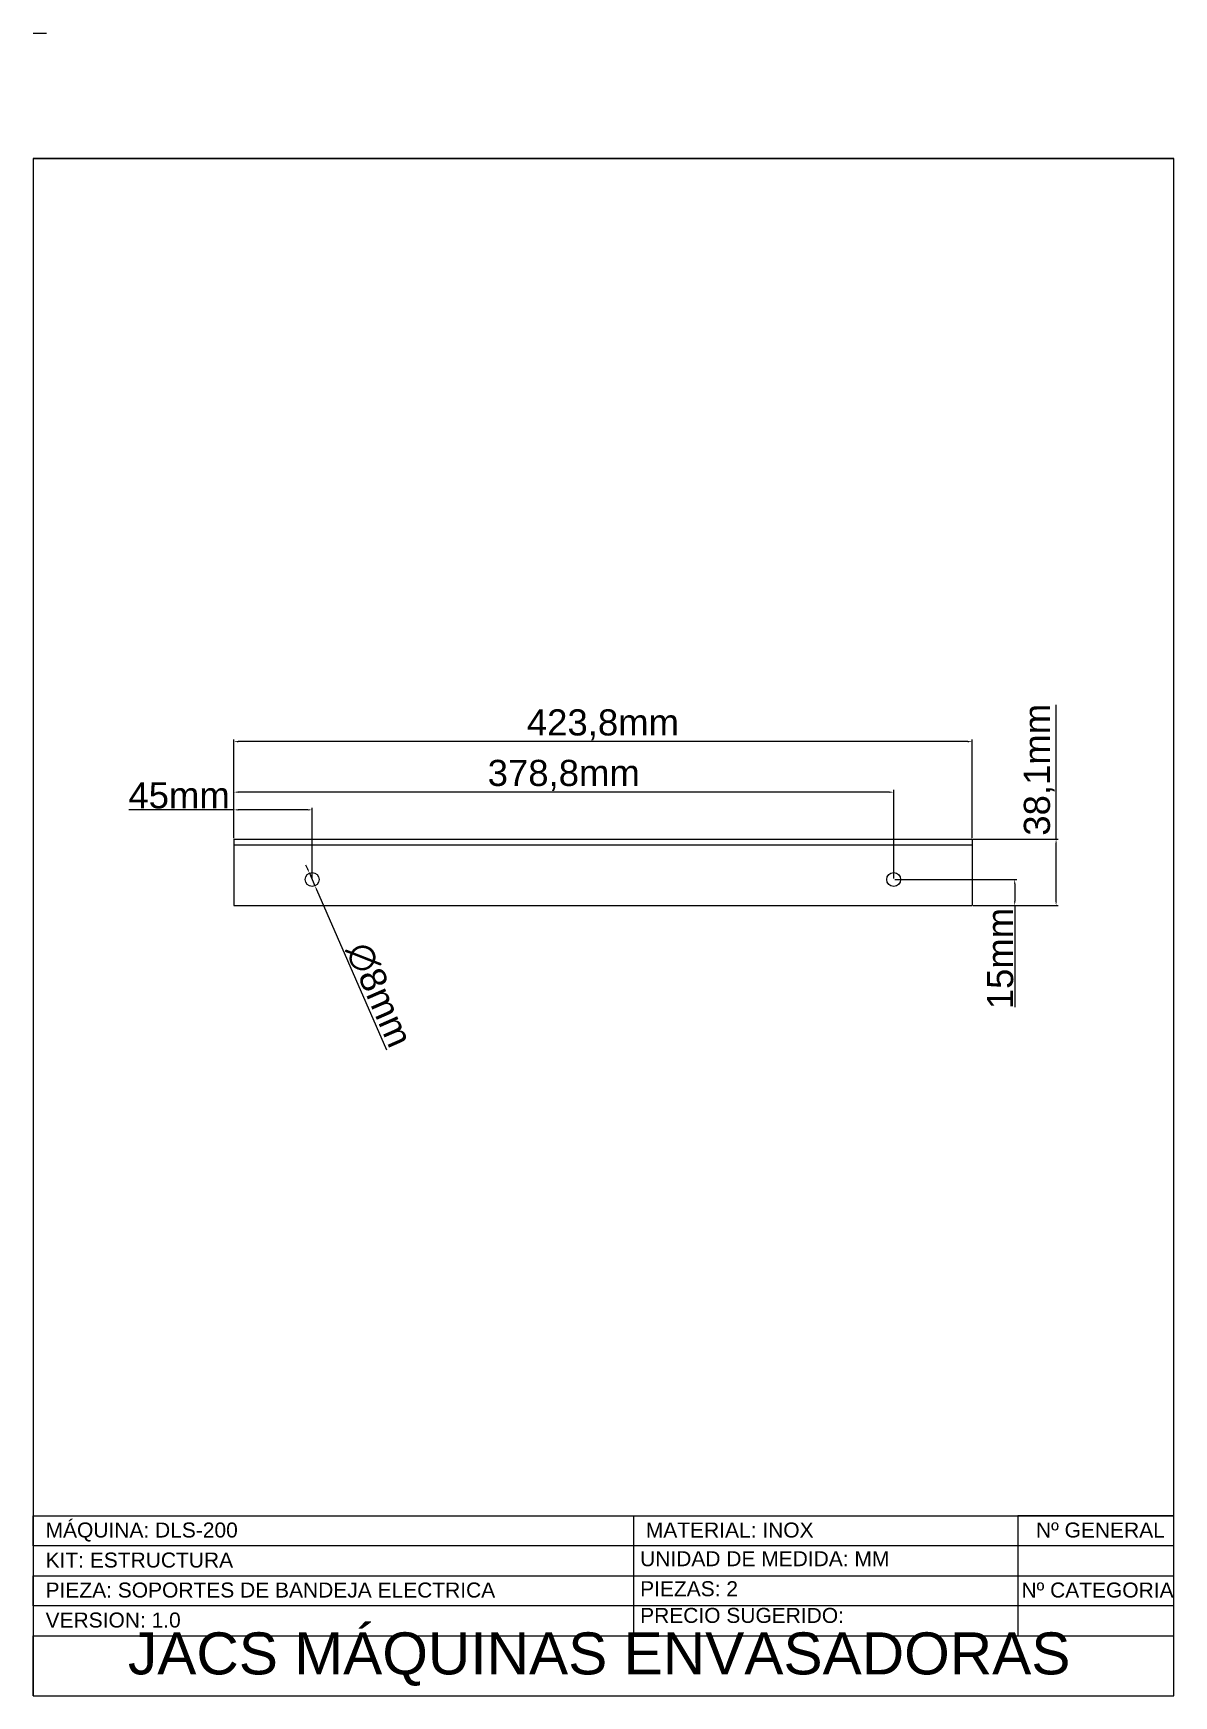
# Paper-space layout 'E2' of a CAD drawing. Header units: centimetres, sheet in millimetres. Extents: x 3 to 193, y 0 to 277.
# The model-space entities are those that its viewports show. They can reach past a viewport. Long polylines and large blocks are cut down to what shows.
import ezdxf

# ---------------------------------------------------------------- set-up
doc = ezdxf.new("R2010")
doc.units = ezdxf.units.CM
doc.header["$LTSCALE"] = 0.5
doc.styles.get("Standard").update_dxf_attribs({"font": 'arial.ttf'})
doc.dimstyles.new('ISO-25', dxfattribs={"dimtxt": 15, "dimasz": 2.5, "dimexe": 1.25, "dimexo": 0.625, "dimtad": 1, "dimtxsty": 'Standard', "dimcen": 2.5, "dimclrd": 1, "dimclre": 1, "dimadec": 0, "dimazin": 0, "dimtfac": 1, "dimtmove": 0, "dimatfit": 3, "dimfxl": 1, "dimarcsym": 0})

# ---------------------------------------------------------------- blocks, each defined once
blk = doc.blocks.new('*D348')
at = {"color": 1, "lineweight": -2, "transparency": 16777216}
for p, q in [((9242.66, 41731.79), (9182.31, 41731.79)), ((9242.66, 41715.55), (9242.66, 41733.04)), ((9285.16, 41731.79), (9245.16, 41731.79)), ((9287.66, 41692.45), (9287.66, 41733.04))]:
    blk.add_line(p, q, dxfattribs=at)
at = {"color": 1, "transparency": 16777216}
for points in [[(9245.16, 41732.2), (9245.16, 41731.37), (9242.66, 41731.79)], [(9285.16, 41732.2), (9285.16, 41731.37), (9287.66, 41731.79)]]:
    blk.add_solid(points, dxfattribs=at)
at = {"layer": 'Defpoints', "color": 0, "transparency": 16777216}
for p in [(9242.66, 41731.79), (9242.66, 41714.93), (9287.66, 41691.83)]:
    blk.add_point(p, dxfattribs=at)
at = {"color": 0, "transparency": 16777216, "insert": (9211.23, 41740.04), "char_height": 15, "attachment_point": 5}
blk.add_mtext('45mm', dxfattribs=at)
blk = doc.blocks.new('*D349')
at = {"color": 1, "lineweight": -2, "transparency": 16777216}
for p, q in [((9242.66, 41715.55), (9242.66, 41743.21)), ((9618.96, 41741.96), (9245.16, 41741.96)), ((9621.46, 41692.45), (9621.46, 41743.21))]:
    blk.add_line(p, q, dxfattribs=at)
at = {"color": 1, "transparency": 16777216}
for points in [[(9245.16, 41742.37), (9245.16, 41741.54), (9242.66, 41741.96)], [(9618.96, 41742.37), (9618.96, 41741.54), (9621.46, 41741.96)]]:
    blk.add_solid(points, dxfattribs=at)
at = {"layer": 'Defpoints', "color": 0, "transparency": 16777216}
for p in [(9242.66, 41741.96), (9242.66, 41714.93), (9621.46, 41691.83)]:
    blk.add_point(p, dxfattribs=at)
at = {"color": 0, "transparency": 16777216, "insert": (9432.06, 41751.6), "char_height": 15, "attachment_point": 5}
blk.add_mtext('378,8mm', dxfattribs=at)
blk = doc.blocks.new('*D350')
at = {"color": 1, "lineweight": -2, "transparency": 16777216}
for p, q in [((9242.66, 41715.55), (9242.66, 41772.21)), ((9663.96, 41770.96), (9245.16, 41770.96)), ((9666.46, 41715.55), (9666.46, 41772.21))]:
    blk.add_line(p, q, dxfattribs=at)
at = {"color": 1, "transparency": 16777216}
for points in [[(9245.16, 41771.38), (9245.16, 41770.54), (9242.66, 41770.96)], [(9663.96, 41771.38), (9663.96, 41770.54), (9666.46, 41770.96)]]:
    blk.add_solid(points, dxfattribs=at)
at = {"layer": 'Defpoints', "color": 0, "transparency": 16777216}
for p in [(9242.66, 41770.96), (9242.66, 41714.93), (9666.46, 41714.93)]:
    blk.add_point(p, dxfattribs=at)
at = {"color": 0, "transparency": 16777216, "insert": (9454.56, 41780.6), "char_height": 15, "attachment_point": 5}
blk.add_mtext('423,8mm', dxfattribs=at)
blk = doc.blocks.new('*D351')
at = {"color": 1, "lineweight": -2, "transparency": 16777216}
for p, q in [((9622.08, 41691.83), (9692.2, 41691.83)), ((9690.95, 41689.33), (9690.95, 41679.33)), ((9667.08, 41676.83), (9692.2, 41676.83)), ((9690.95, 41676.83), (9690.95, 41618.49))]:
    blk.add_line(p, q, dxfattribs=at)
at = {"color": 1, "transparency": 16777216}
for points in [[(9690.53, 41689.33), (9691.36, 41689.33), (9690.95, 41691.83)], [(9690.53, 41679.33), (9691.36, 41679.33), (9690.95, 41676.83)]]:
    blk.add_solid(points, dxfattribs=at)
at = {"layer": 'Defpoints', "color": 0, "transparency": 16777216}
for p in [(9621.46, 41691.83), (9666.46, 41676.83), (9690.95, 41676.83)]:
    blk.add_point(p, dxfattribs=at)
at = {"color": 0, "transparency": 16777216, "insert": (9682.66, 41646.41), "char_height": 15, "attachment_point": 5, "rotation": 90}
blk.add_mtext('15mm', dxfattribs=at)
blk = doc.blocks.new('*D352')
at = {"color": 1, "lineweight": -2, "transparency": 16777216}
for p, q in [((9714.7, 41714.93), (9714.7, 41792.14)), ((9667.08, 41714.93), (9715.95, 41714.93)), ((9714.7, 41679.33), (9714.7, 41712.43)), ((9667.08, 41676.83), (9715.95, 41676.83))]:
    blk.add_line(p, q, dxfattribs=at)
at = {"color": 1, "transparency": 16777216}
for points in [[(9714.28, 41712.43), (9715.12, 41712.43), (9714.7, 41714.93)], [(9714.28, 41679.33), (9715.12, 41679.33), (9714.7, 41676.83)]]:
    blk.add_solid(points, dxfattribs=at)
at = {"layer": 'Defpoints', "color": 0, "transparency": 16777216}
for p in [(9666.46, 41714.93), (9714.7, 41714.93), (9666.46, 41676.83)]:
    blk.add_point(p, dxfattribs=at)
at = {"color": 0, "transparency": 16777216, "insert": (9705.06, 41754.78), "char_height": 15, "attachment_point": 5, "rotation": 90}
blk.add_mtext('38,1mm', dxfattribs=at)
blk = doc.blocks.new('*D353')
at = {"color": 1, "lineweight": -2, "transparency": 16777216}
for p, q in [((9285.06, 41697.78), (9284.05, 41700.07)), ((9286.06, 41695.49), (9289.26, 41688.16)), ((9330.55, 41593.72), (9290.26, 41685.87))]:
    blk.add_line(p, q, dxfattribs=at)
at = {"color": 1, "transparency": 16777216}
for points in [[(9285.44, 41697.95), (9284.67, 41697.61), (9286.06, 41695.49)], [(9290.64, 41686.04), (9289.88, 41685.7), (9289.26, 41688.16)]]:
    blk.add_solid(points, dxfattribs=at)
at = {"layer": 'Defpoints', "color": 0, "transparency": 16777216}
for p in [(9286.06, 41695.49), (9289.26, 41688.16)]:
    blk.add_point(p, dxfattribs=at)
at = {"color": 0, "transparency": 16777216, "insert": (9326.12, 41625.57), "char_height": 15, "attachment_point": 5, "rotation": 293.61406}
blk.add_mtext('∅8mm', dxfattribs=at)

msp = doc.modelspace()

# ---------------------------------------------------------------- linework, layer by layer
for p, q in [((9242.659, 41714.926), (9666.459, 41714.926)), ((9242.659, 41714.926), (9242.659, 41676.826)), ((9666.459, 41714.926), (9666.459, 41676.826)), ((9242.659, 41711.756), (9666.459, 41711.756)), ((9242.659, 41676.826), (9272.659, 41676.826)), ((9242.659, 41676.826), (9666.459, 41676.826))]:
    msp.add_line(p, q)
for centre in [(9287.659, 41691.826), (9621.459, 41691.826)]:
    msp.add_circle(centre, 4)

# ---------------------------------------------------------------- dimensions: what is measured, and where the dimension line sits
for base, p1, picture, middle in [((9242.659, 41770.961), (9666.459, 41714.926), '*D350', (9454.559, 41780.601)), ((9242.659, 41741.957), (9621.459, 41691.826), '*D349', (9432.059, 41751.596)), ((9242.659, 41731.787), (9287.659, 41691.826), '*D348', (9211.232, 41740.04))]:
    dim = msp.add_linear_dim(base=base, p1=p1, p2=(9242.659, 41714.926), dimstyle='ISO-25', override={"dimpost": 'mm'})
    dim.commit()
    dim.dimension.update_dxf_attribs({"geometry": picture, "text_midpoint": middle})
for base, p1, p2, picture, middle in [((9714.701, 41714.926), (9666.459, 41676.826), (9666.459, 41714.926), '*D352', (9705.061, 41754.783)), ((9690.948, 41676.826), (9621.459, 41691.826), (9666.459, 41676.826), '*D351', (9682.664, 41646.407))]:
    dim = msp.add_linear_dim(base=base, p1=p1, p2=p2, angle=90, dimstyle='ISO-25', override={"dimpost": 'mm'})
    dim.commit()
    dim.dimension.update_dxf_attribs({"geometry": picture, "text_midpoint": middle})
dim = msp.add_diameter_dim_2p(p1=(9286.057, 41695.491), p2=(9289.261, 41688.16), dimstyle='ISO-25', override={"dimpost": 'mm'})
dim.commit()
dim.dimension.update_dxf_attribs({"geometry": '*D353', "text_midpoint": (9318.149, 41622.082), "dimtype": 163})

psp = doc.layouts.new('E2')

# ---------------------------------------------------------------- linework, layer by layer
for p, q in [((3.11, 276.94), (5.31, 276.94)), ((3.11, 256.06), (3.11, -0.06)), ((3.11, 256.06), (193.11, 256.06)), ((193.11, -0.06), (193.11, 256.06)), ((3.11, 24.94), (3.11, 29.94)), ((3.11, 29.94), (193.11, 29.94)), ((3.11, 29.94), (103.11, 29.94)), ((103.11, 29.94), (103.11, 9.94)), ((193.11, 29.94), (167.11, 29.94)), ((167.11, 29.94), (167.11, 9.94)), ((193.11, 29.94), (168.11, 29.94)), ((193.11, 24.94), (3.11, 24.94)), ((193.11, 19.94), (193.11, 24.94)), ((3.11, 14.94), (3.11, 19.94)), ((3.11, 19.94), (193.11, 19.94)), ((193.11, 14.94), (3.11, 14.94)), ((193.11, 9.94), (193.11, 14.94)), ((3.11, -0.06), (3.11, 9.94)), ((3.11, 9.94), (193.11, 9.94)), ((3.11, -0.06), (193.11, -0.06))]:
    psp.add_line(p, q)

# ---------------------------------------------------------------- texts
at = {"attachment_point": 1}
for s, width, insert, char_height in [('MÁQUINA: DLS-200', 100, (5.16, 28.81), 2.5), ('MATERIAL: INOX', 100, (105.16, 28.81), 2.5), ('Nº GENERAL', 100, (170.16, 28.81), 2.5), ('KIT: ESTRUCTURA', 100, (5.16, 23.81), 2.5), ('UNIDAD DE MEDIDA: MM', 100, (104.21, 24.03), 2.5), ('PIEZA: SOPORTES DE BANDEJA ELECTRICA', 100, (5.16, 18.81), 2.5), ('PIEZAS: 2', 100, (104.21, 19.03), 2.5), ('Nº CATEGORIA', 100, (167.74, 18.81), 2.5), ('PRECIO SUGERIDO: ', 100, (104.21, 14.58), 2.5), ('VERSION: 1.0', 100, (5.16, 13.81), 2.5), ('    JACS MÁQUINAS ENVASADORAS', 186.3441, (8.01, 10.5), 7)]:
    psp.add_mtext_dynamic_manual_height_columns(s, width=width, gutter_width=12.5, heights=[0], dxfattribs=dict(at, insert=insert, char_height=char_height))

# ---------------------------------------------------------------- viewports
at = {"layer": '0', "view_target_point": (-247.019, -525.705)}
psp.add_viewport(center=(98.11, 143), size=(190, 226.121), view_center_point=(9701.911, 42241.819), view_height=779.1906, dxfattribs=at)

doc.saveas('drawing.dxf')
